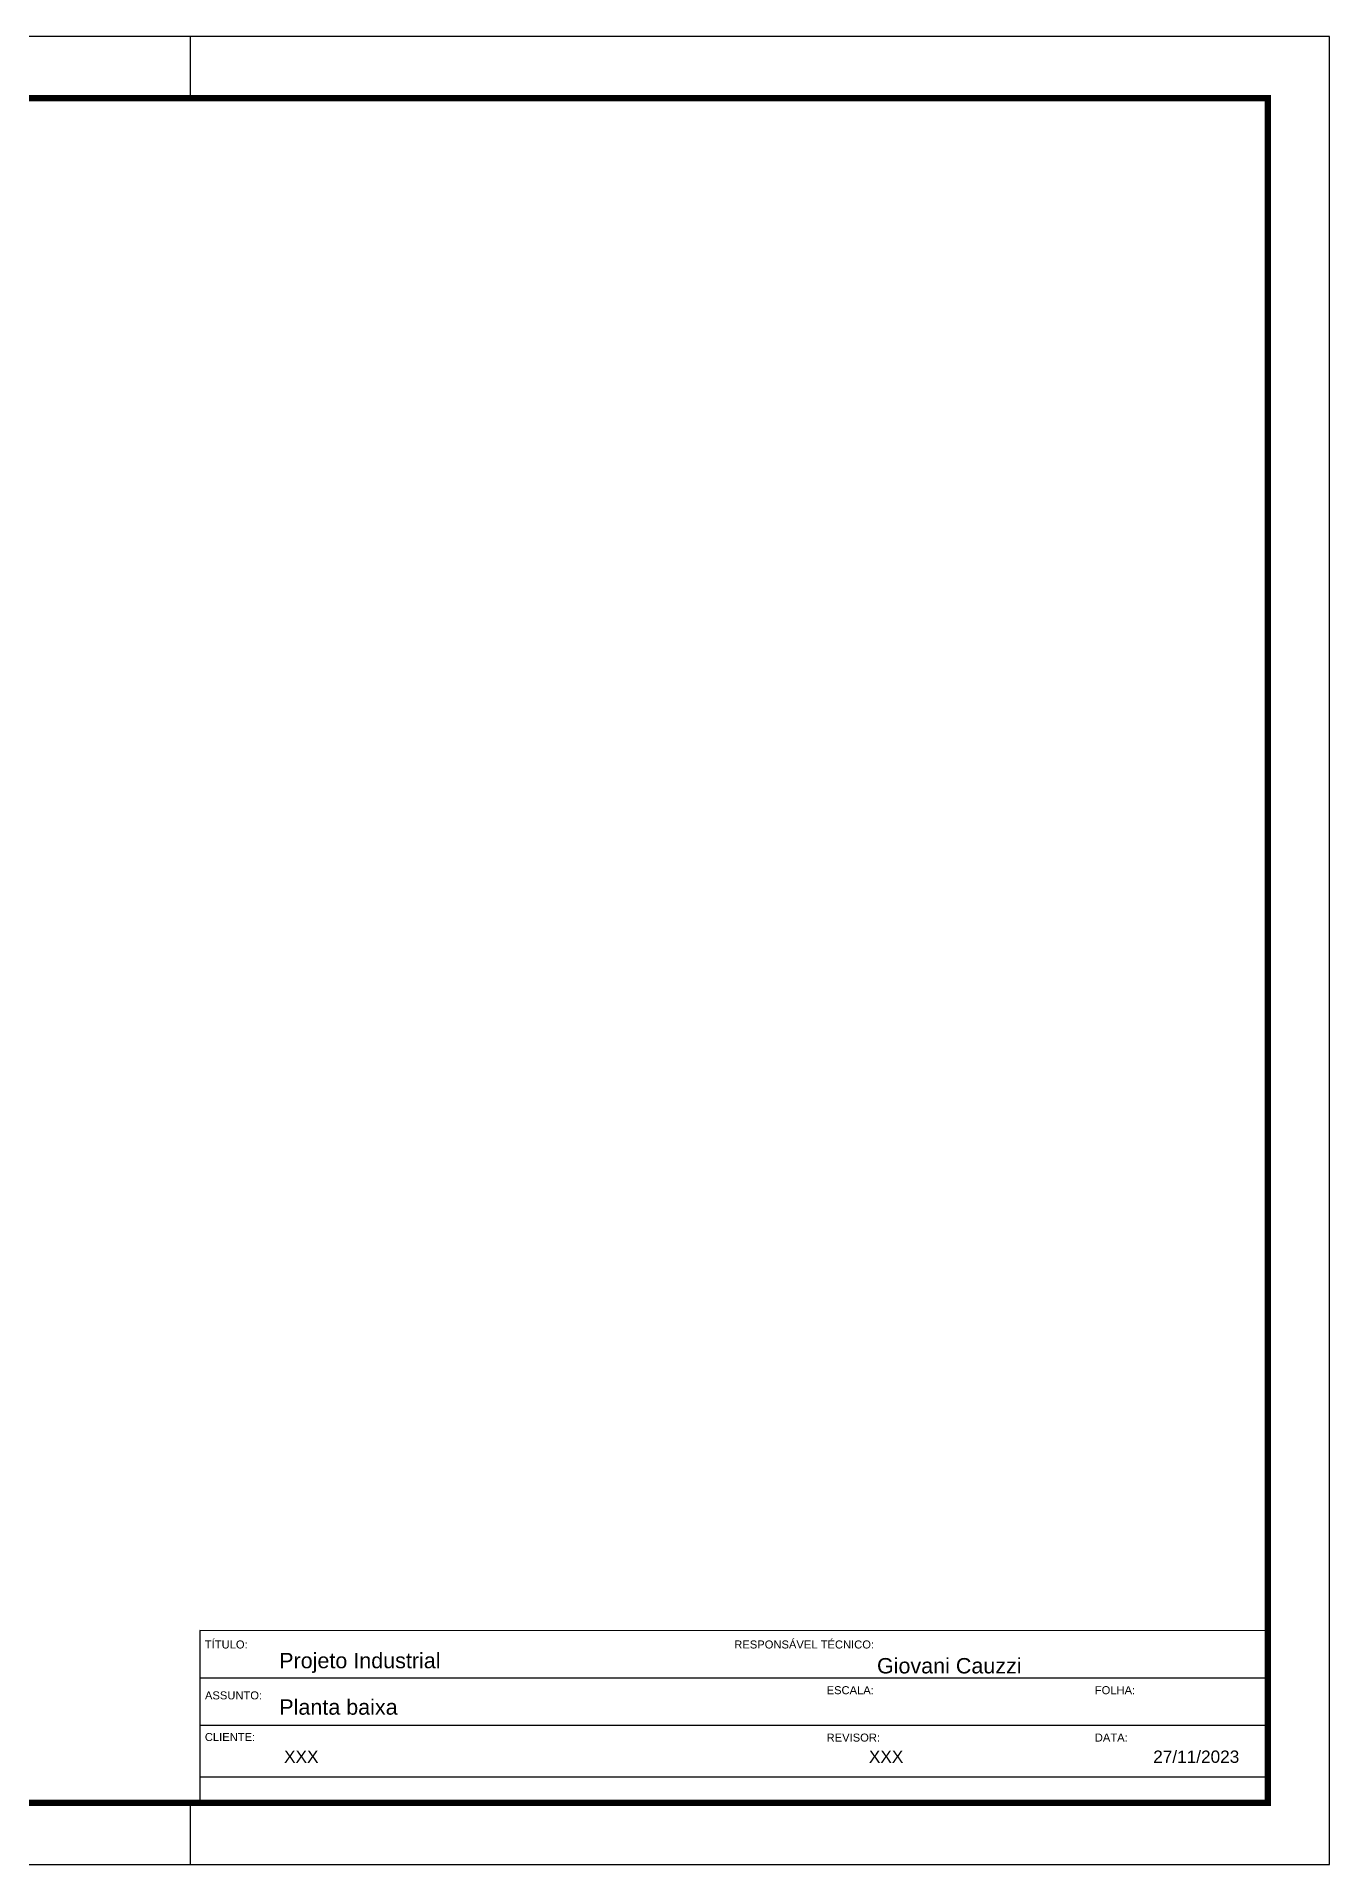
# Model space of a CAD drawing. Extents: x -4780 to 4154, y -1673 to 3208.
# Drawn here: x 909.4 to 966, y -634 to -554 of the extents above; entities that cross this region are included whole.
import ezdxf

# ---------------------------------------------------------------- set-up
doc = ezdxf.new("R2010")
doc.units = 0
doc.header["$MEASUREMENT"] = 0
doc.layers.add('ARQ-FOLHA', color=7, linetype='Continuous')
doc.styles.add('ARIAL', font='txt', dxfattribs={"height": 0.35277})

# ---------------------------------------------------------------- blocks, each defined once
blk = doc.blocks.new('FOLHA A3')
at = {"layer": 'ARQ-FOLHA'}
for p, q in [((420, 0), (0, 0)), ((235, -10), (235, 0)), ((420, -297), (420, 0)), ((235, -297), (235, -287)), ((0, -297), (420, -297))]:
    blk.add_line(p, q, dxfattribs=at)
at = {"layer": 'ARQ-FOLHA', "const_width": 1}
blk.add_lwpolyline([(410, -10), (25, -10), (25, -287), (410, -287), (410, -10)], dxfattribs=at)

msp = doc.modelspace()

# ---------------------------------------------------------------- linework, layer by layer
at = {"layer": 'ARQ-FOLHA'}
for p, q in [((963.272, -623.776), (916.506, -623.766)), ((916.506, -623.766), (916.506, -631.311)), ((963.278, -625.842), (916.506, -625.842)), ((963.243, -627.917), (916.506, -627.917)), ((963.272, -630.182), (916.506, -630.182))]:
    msp.add_line(p, q, dxfattribs=at)

# ---------------------------------------------------------------- block references
at = {"layer": 'ARQ-FOLHA', "xscale": 0.2695497287144296, "yscale": 0.2695497287144296, "zscale": 0.2695497287144296}
msp.add_blockref('FOLHA A3', (852.757, -553.95), dxfattribs=at)

# ---------------------------------------------------------------- texts
at = {"layer": 'ARQ-FOLHA', "style": 'ARIAL'}
for s, height, p in [('TÍTULO:', 0.3504, (916.73, -624.548)), ('RESPONSÁVEL TÉCNICO:', 0.35041, (939.911, -624.548)), ('Projeto Industrial', 0.67387, (919.986, -625.414)), ('Giovani Cauzzi', 0.67387, (946.159, -625.641)), ('ASSUNTO:', 0.3504, (916.735, -626.778)), ('Planta baixa', 0.67387, (919.99, -627.45)), ('ESCALA:', 0.3504, (943.953, -626.55)), ('FOLHA:', 0.3504, (955.695, -626.55)), ('CLIENTE:', 0.3504, (916.73, -628.601)), ('REVISOR:', 0.3504, (943.953, -628.626)), ('DATA:', 0.3504, (955.695, -628.626)), ('XXX', 0.5391, (920.199, -629.557)), ('XXX', 0.5391, (945.805, -629.557)), ('27/11/2023', 0.5391, (958.253, -629.557))]:
    msp.add_text(s, height=height, dxfattribs=at).set_placement(p)

doc.saveas('drawing.dxf')
